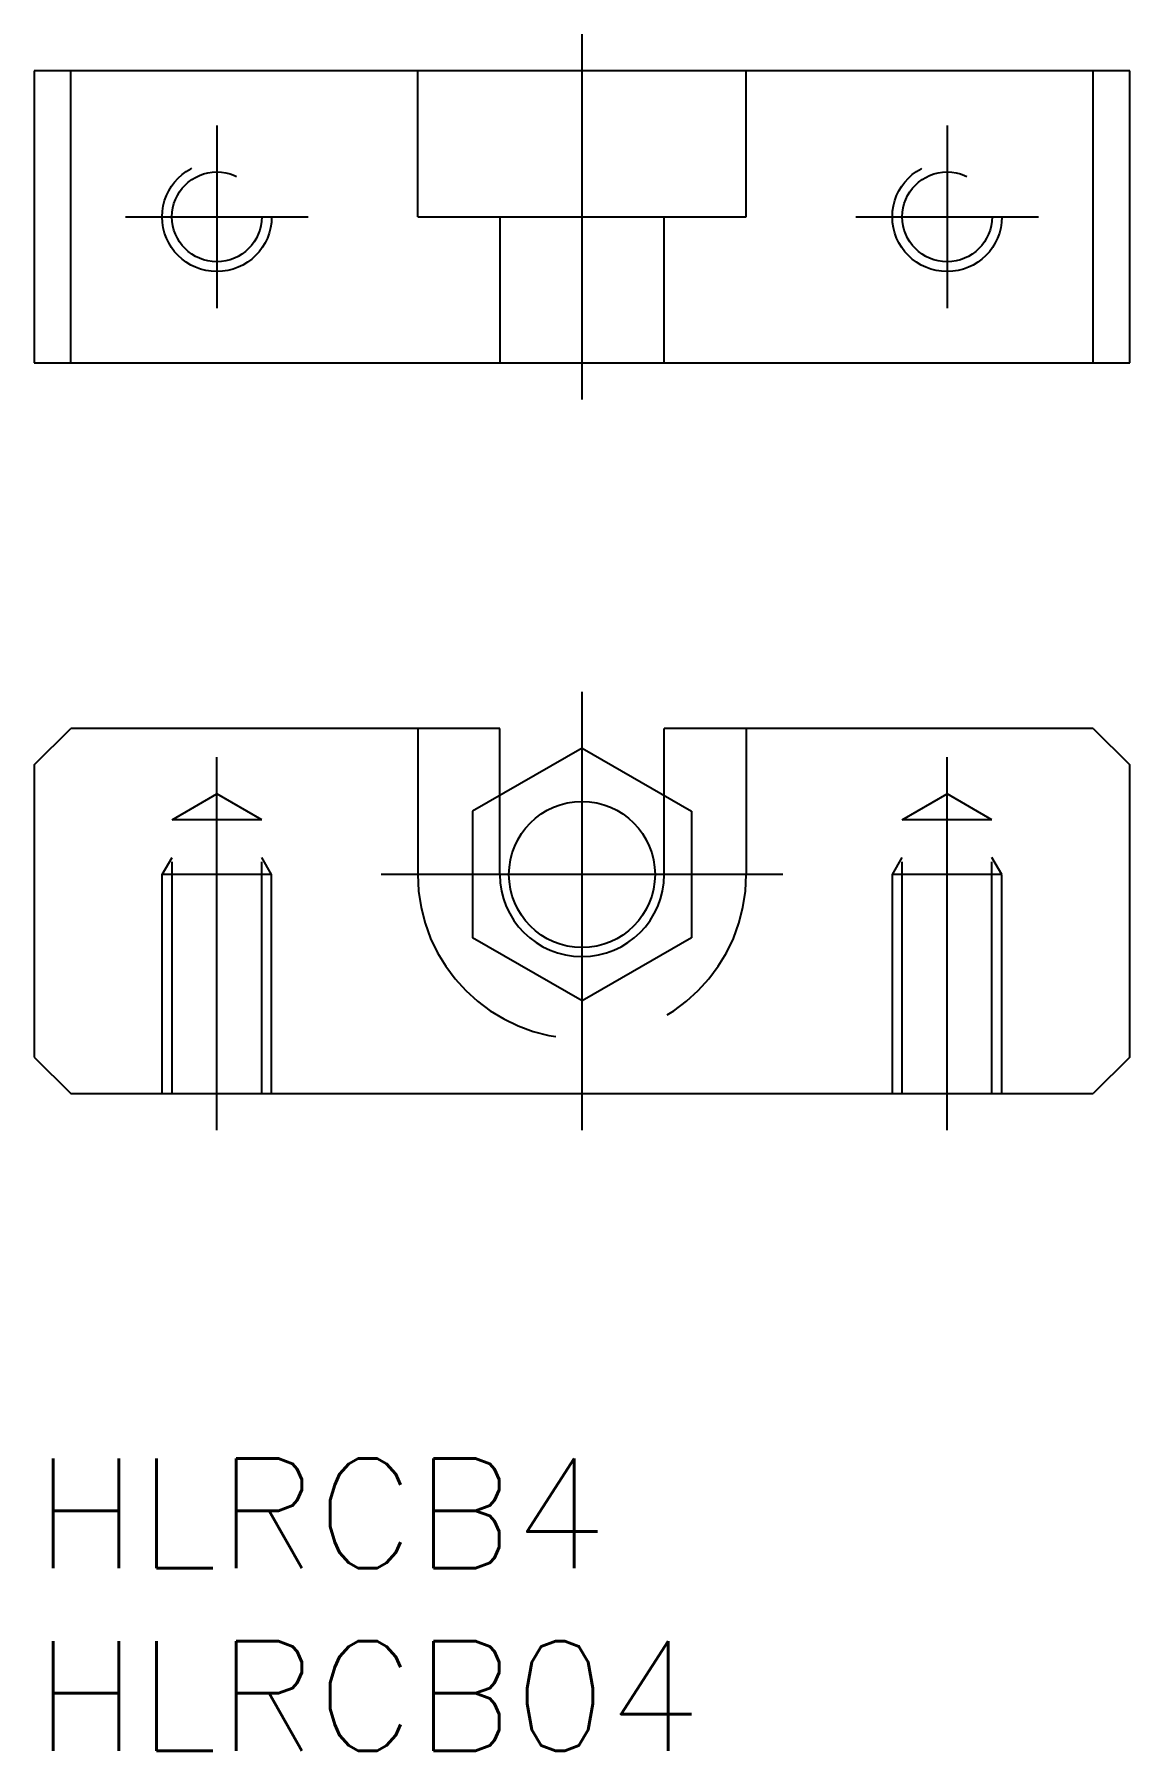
# Model space of a CAD drawing. Extents: x 0 to 30, y -8 to 39.
import ezdxf

# ---------------------------------------------------------------- set-up
doc = ezdxf.new("R2010")
doc.units = 0
doc.header["$LTSCALE"] = 0.5
for name, pattern in [('CENTER', [50.8, 31.75, -6.35, 6.35, -6.35]), ('DASHED', [19.05, 12.7, -6.35]), ('PHANTOM', [63.5, 31.75, -6.35, 6.35, -6.35, 6.35, -6.35])]:
    doc.linetypes.add(name, pattern=pattern)
for name, color, linetype in [('MSM_CENTER', 1, 'CENTER'), ('MSM_CONTINUOUS', 7, 'CONTINUOUS'), ('MSM_DASHED', 4, 'DASHED'), ('MSM_IMAGINARY', 6, 'PHANTOM'), ('MSM_PART_NUMBER', 7, 'CONTINUOUS')]:
    doc.layers.add(name, color=color, linetype=linetype)
doc.styles.get("Standard").update_dxf_attribs({"font": 'txt.shx', "height": 3, "bigfont": 'bigfont.shx'})

# ---------------------------------------------------------------- blocks, each defined once
blk = doc.blocks.new('*U2')
at = {"layer": 'MSM_PART_NUMBER'}
blk.add_text('HLRCB4', height=3, dxfattribs=at).set_placement((0, -3))
blk = doc.blocks.new('*U3')
at = {"layer": 'MSM_PART_NUMBER'}
blk.add_text('HLRCB04', height=3, dxfattribs=at).set_placement((0, -8))

msp = doc.modelspace()

# ---------------------------------------------------------------- linework, layer by layer
at = {"layer": 'MSM_CENTER'}
for p, q in [((15, 29.013), (15, 39.013)), ((5, 36.513), (5, 31.513)), ((25, 36.513), (25, 31.513)), ((2.5, 34.013), (7.5, 34.013)), ((22.5, 34.013), (27.5, 34.013)), ((15, 9), (15, 21)), ((5, 9), (5, 19.21)), ((25, 9), (25, 19.21)), ((20.5, 16), (9.5, 16))]:
    msp.add_line(p, q, dxfattribs=at)
at = {"layer": 'MSM_CONTINUOUS'}
for p, q in [((30, 38.013), (0, 38.013)), ((0, 38.013), (0, 30.013)), ((1, 30.013), (1, 38.013)), ((10.5, 34.013), (10.5, 38.013)), ((19.5, 34.013), (19.5, 38.013)), ((29, 30.013), (29, 38.013)), ((30, 30.013), (30, 38.013)), ((10.5, 34.013), (19.5, 34.013)), ((12.75, 34.013), (12.75, 30.013)), ((17.25, 30.013), (17.25, 34.013)), ((0, 30.013), (30, 30.013)), ((0, 19), (1, 20)), ((12.75, 20), (1, 20)), ((12.75, 16), (12.75, 20)), ((17.25, 16), (17.25, 20)), ((29, 20), (17.25, 20)), ((29, 20), (30, 19)), ((0, 19), (0, 11)), ((30, 11), (30, 19)), ((0, 11), (1, 10)), ((30, 11), (29, 10)), ((1, 10), (29, 10))]:
    msp.add_line(p, q, dxfattribs=at)
msp.add_arc((15, 16), 2.25, 180, 0, dxfattribs=at)
at = {"layer": 'MSM_DASHED'}
for p, q in [((10.5, 20), (10.5, 16)), ((19.5, 20), (19.5, 16)), ((3.771, 17.5), (5, 18.21)), ((6.229, 17.5), (5, 18.21)), ((23.771, 17.5), (25, 18.21)), ((26.229, 17.5), (25, 18.21)), ((6.229, 17.5), (3.771, 17.5)), ((3.771, 10), (3.771, 17.5)), ((6.229, 10), (6.229, 17.5)), ((23.771, 10), (23.771, 17.5)), ((26.229, 17.5), (23.771, 17.5)), ((26.229, 10), (26.229, 17.5)), ((3.5, 16), (3.771, 16.469)), ((6.5, 16), (6.229, 16.469)), ((23.5, 16), (23.771, 16.469)), ((26.5, 16), (26.229, 16.469)), ((6.5, 16), (3.5, 16)), ((3.5, 10), (3.5, 16)), ((6.5, 10), (6.5, 16)), ((23.5, 10), (23.5, 16)), ((26.5, 16), (23.5, 16)), ((26.5, 10), (26.5, 16))]:
    msp.add_line(p, q, dxfattribs=at)
for centre, radius in [((5, 34.013), 1.5), ((25, 34.013), 1.5), ((5, 34.013), 1.23), ((25, 34.013), 1.23)]:
    msp.add_circle(centre, radius, dxfattribs=at)
msp.add_arc((15, 16), 4.5, 180, 0, dxfattribs=at)
at = {"layer": 'MSM_IMAGINARY'}
for p, q in [((15, 19.464), (12, 17.732)), ((15, 19.464), (18, 17.732)), ((12, 17.732), (12, 14.268)), ((18, 17.732), (18, 14.268)), ((15, 12.536), (12, 14.268)), ((18, 14.268), (15, 12.536))]:
    msp.add_line(p, q, dxfattribs=at)
msp.add_circle((15, 16), 2, dxfattribs=at)

# ---------------------------------------------------------------- block references
at = {"layer": 'MSM_CONTINUOUS'}
for name in ['*U2', '*U3']:
    msp.add_blockref(name, (0, 0), dxfattribs=at)

doc.saveas('drawing.dxf')
